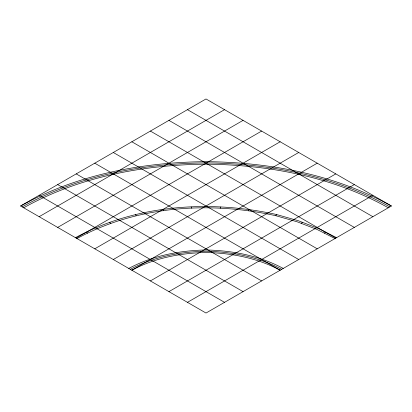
<?xml version="1.0" encoding="UTF-8"?>
<svg xmlns="http://www.w3.org/2000/svg" width="412" height="412" viewBox="0 0 412 412"><rect width="100%" height="100%" fill="white"/><g stroke="black" fill="none" stroke-linecap="round" stroke-linejoin="round"><path stroke-width="0.62" d="M220.286 208.245L220.456 206.994M248.534 210.759L249.044 209.533M76.993 238.558C137.145 205.779 209.723 201.015 275.819 215.723L276.653 214.559L298.314 220.724L318.394 228.475L336.553 237.667M301.198 223.35L302.336 222.279M324.244 233.11L325.66 232.152M20.6 206L206 98.962L391.4 206L206 313.038L20.6 206C76.91 174.544 142.006 162.235 206 161.664C269.994 162.235 335.09 174.544 391.4 206M39.14 216.702L224.54 109.664M57.68 227.409L243.08 120.366M76.22 238.11L261.62 131.073M94.76 248.817L280.16 141.774M113.3 259.519L298.7 152.481M317.24 163.183L131.84 270.226C154.634 258.005 180.322 253.061 206 252.489C231.678 253.061 257.366 258.005 280.16 270.226L94.76 163.183M150.38 280.927L335.78 173.89M168.92 291.634L354.32 184.591M187.46 302.336L372.86 195.298M22.145 206.891C77.986 175.697 142.537 163.492 206 162.925C269.463 163.492 334.014 175.697 389.855 206.891M23.69 207.782C79.063 176.851 143.072 164.748 206 164.187C268.928 164.748 332.937 176.851 388.31 207.782M75.448 237.667C136.321 204.496 209.77 199.671 276.653 214.559M128.75 268.439C152.492 255.713 179.256 250.563 206 249.966C232.744 250.563 259.508 255.713 283.25 268.439M130.295 269.33C153.563 256.861 179.787 251.809 206 251.227C232.213 251.809 258.437 256.861 281.705 269.33M275.819 215.723L297.222 221.821L317.065 229.474L335.007 238.558M187.46 109.664L372.86 216.702M168.92 120.366L354.32 227.409M150.38 131.073L335.78 238.11M131.84 141.774L317.24 248.817M113.3 152.481L298.7 259.519M76.22 173.89L261.62 280.927M57.68 184.591L243.08 291.634M39.14 195.298L224.54 302.336M86.34 232.152L87.756 233.11M109.664 222.279L110.802 223.35M135.347 214.559L136.181 215.723M162.956 209.533L163.466 210.759M191.544 206.994L191.714 208.245"/></g></svg>
